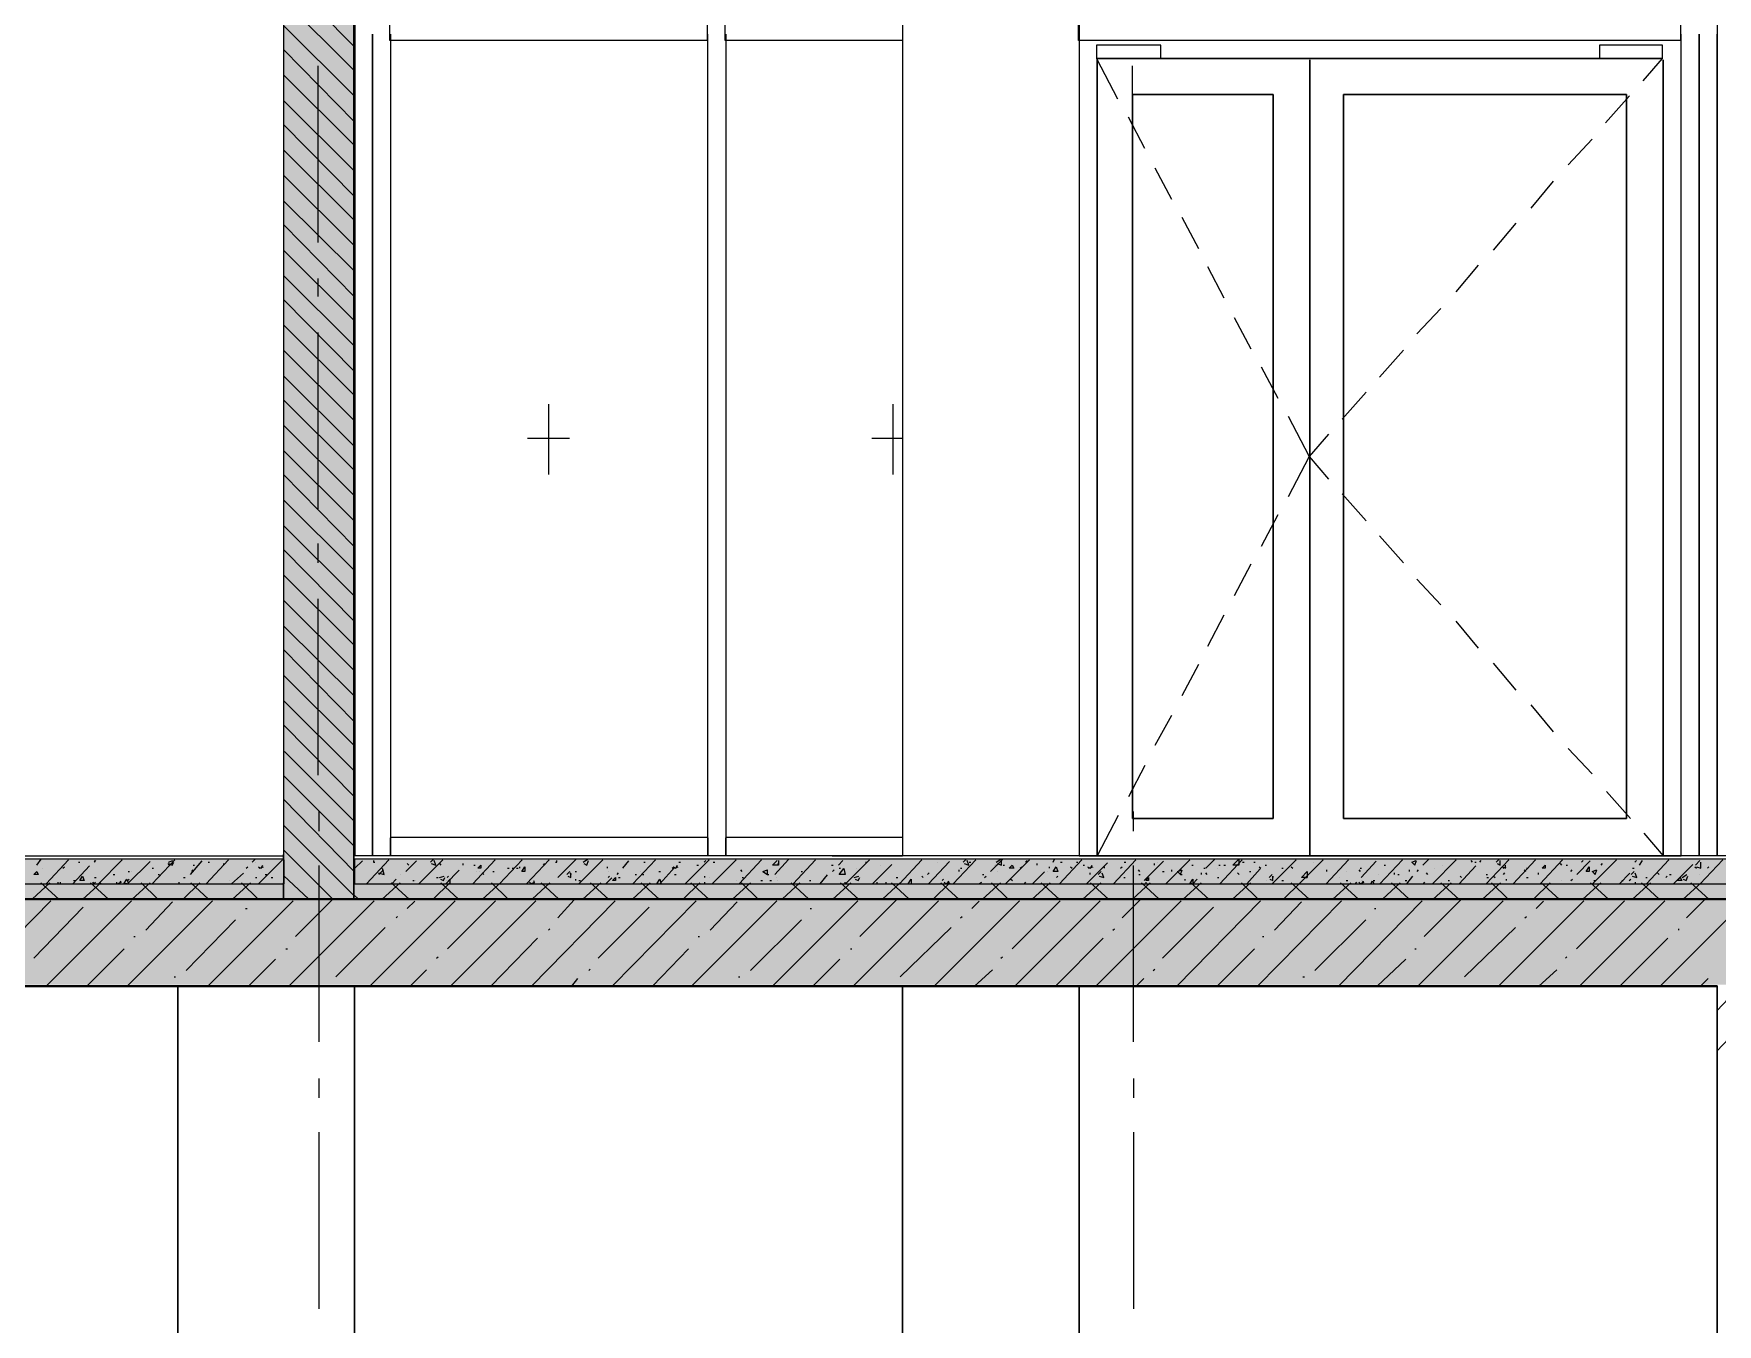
# Model space of a CAD drawing. Header units: millimetres. Extents: x -135211 to 49383, y -8033 to 228499.
# Drawn here: x -96452 to -91691, y 5515 to 9166 of the extents above; entities that cross this region are included whole.
import ezdxf

# ---------------------------------------------------------------- set-up
doc = ezdxf.new("R2010")
doc.units = ezdxf.units.MM
doc.layers.add('PDF _Геометрия', color=7, linetype='Continuous', true_color=0x1d1d1d)
doc.layers.add('PDF _Сплошная заливка', color=7, linetype='Continuous', true_color=0xffffff)

msp = doc.modelspace()

# ---------------------------------------------------------------- hatches: boundary and pattern name
at = {"layer": 'PDF _Сплошная заливка', "transparency": 33554559}
h = msp.add_hatch(color=256, dxfattribs=at)
h.paths.add_polyline_path([(-95745, 6763.3), (-95745, 6828.9), (-98893.4, 6828.9), (-98893.4, 6763.3)])
h.paths.add_polyline_path([(-90597.5, 6763.3), (-90597.5, 6828.9), (-95546, 6828.9), (-95546, 6763.3)])
h = msp.add_hatch(color=256, dxfattribs=at)
h.paths.add_polyline_path([(-98894.4, 6763.3), (-98894.4, 6717.5), (-95745, 6717.5), (-95745, 6763.3)])
h.paths.add_polyline_path([(-90598.1, 6763.3), (-95546, 6763.3), (-95546, 6717.5), (-90598.1, 6717.5)])
h = msp.add_hatch(color=256, dxfattribs=at)
h.paths.add_polyline_path([(-90915, 6475.5), (-90915, 6713.8), (-103545.3, 6713.8), (-103545.3, 6475.5)])
h.paths.add_polyline_path([(-5796.5, 6475.5), (-5796.5, 6713.8), (-26352.2, 6713.8), (-26352.2, 6475.5)])
h.paths.add_polyline_path([(-26398.8, 6475.5), (-26398.8, 6713.8), (-50899.8, 6713.8), (-50899.8, 6475.5)])
h.paths.add_polyline_path([(-50950.6, 6475.5), (-50950.6, 6713.8), (-77648.6, 6713.8), (-77648.6, 6475.5)])
h.paths.add_polyline_path([(-79718.6, 6475.5), (-79718.6, 6713.8), (-80167.3, 6713.8), (-80167.3, 6475.5)])
h.paths.add_polyline_path([(-80366.2, 6475.5), (-80366.2, 6713.8), (-82698.6, 6713.8), (-82698.6, 6475.5)])
h.paths.add_polyline_path([(-82897.6, 6475.5), (-82897.6, 6713.8), (-83397.1, 6713.8), (-83397.1, 6475.5)])

# ---------------------------------------------------------------- linework, layer by layer
at = {"layer": 'PDF _Геометрия', "color": 7, "lineweight": 9}
for points in [[(-93495.2, 19121.3), (-93495.2, 6840.3), (-93444.4, 6840.3), (-93444.4, 9092.2), (-93444.4, 6840.3)], [(-91691.8, 19121.3), (-91691.8, 6840.3), (-91742.6, 6840.3), (-91793.4, 6840.3), (-91793.4, 9164.4)], [(-93994.7, 10722), (-93994.7, 6840.3), (-94494.3, 6840.3), (-94494.3, 6891.3)], [(-95745.3, 10315.5), (-95745.3, 6717.5), (-95546.4, 6717.5), (-95546.4, 10315.5)], [(-93996.7, 9146.6), (-94496.2, 9146.6), (-94496.2, 9193.1), (-93996.7, 9193.1)], [(-95442.5, 9164.4), (-95442.5, 6840.3), (-95493.3, 6840.3), (-95493.3, 9164.4), (-95493.3, 6840.3), (-95544.1, 6840.3), (-95544.1, 9164.4)], [(-94494.3, 9164.4), (-94494.3, 6840.3), (-94545.1, 6840.3), (-94545.1, 9164.4)], [(-91691.8, 6840.3), (-91691.8, 9164.4)], [(-91901.3, 9032.3), (-91846.3, 9095.8), (-92845.3, 9095.8), (-93446.4, 9095.8), (-93387.1, 8981.5)], [(-93446.4, 9095.8), (-91846.3, 9095.8)], [(-95647.6, 8575.1), (-95647.6, 9074.6)], [(-93385.1, 6954.5), (-93444.4, 6840.3), (-92843.3, 6840.3), (-92843.3, 9092.2), (-92843.3, 6840.3), (-91844.3, 6840.3), (-91844.3, 9092.2), (-91844.3, 6840.3)], [(-93344.8, 8575.1), (-93344.8, 9074.6)], [(-92947, 8994.4), (-92947, 6945.6), (-93344.9, 6945.6), (-93344.9, 8994.4)], [(-93344.8, 8994.2), (-92946.9, 8994.2)], [(-91948, 8994.4), (-91948, 6945.6), (-92748.1, 6945.6), (-92748.1, 8994.4)], [(-92747.9, 8994.2), (-91947.9, 8994.2)], [(-91939.4, 8989.9), (-92007.2, 8913.7)], [(-98812.2, 8940.2), (-98812.2, 6840.3), (-98892.6, 6840.3), (-98892.6, 8889.2), (-98892.6, 6840.3), (-95743.1, 6840.3)], [(-93357.5, 8930.7), (-93310.9, 8841.8)], [(-92045.3, 8867.2), (-92113, 8795.2)], [(-93281.3, 8786.7), (-93234.8, 8697.8)], [(-92155.3, 8748.6), (-92218.8, 8672.5)], [(-93205.1, 8647.1), (-93158.6, 8558.2)], [(-92261.1, 8630.1), (-92324.6, 8553.9)], [(-93133.2, 8507.4), (-93086.6, 8418.5)], [(-92367, 8511.6), (-92430.5, 8435.4)], [(-95647.6, 8422.7), (-95647.6, 8473.5)], [(-93344.8, 8422.7), (-93344.8, 8473.5)], [(-92472.8, 8388.8), (-92540.5, 8316.9)], [(-93057, 8363.4), (-93010.4, 8274.5)], [(-95647.6, 7821.6), (-95647.6, 8321.1)], [(-93344.8, 7821.6), (-93344.8, 8321.1)], [(-92578.6, 8270.3), (-92646.4, 8194.1)], [(-92980.8, 8223.7), (-92934.2, 8134.9)], [(-92684.5, 8151.8), (-92752.2, 8075.6)], [(-94995.7, 8117.9), (-94995.7, 7919)], [(-94022.1, 8117.9), (-94022.1, 7919)], [(-92904.6, 8084.1), (-92845.3, 7969.8), (-92904.6, 7855.5)], [(-94936.4, 8020.6), (-95055, 8020.6)], [(-93996.7, 8020.6), (-94081.4, 8020.6)], [(-92790.3, 8033.3), (-92845.3, 7969.8), (-92790.3, 7906.3)], [(-92752.2, 7863.9), (-92684.5, 7787.7)], [(-92934.2, 7804.7), (-92980.8, 7715.8)], [(-95647.6, 7669.2), (-95647.6, 7724.2)], [(-93344.8, 7669.2), (-93344.8, 7724.2)], [(-92646.4, 7745.4), (-92578.6, 7669.2)], [(-93010.4, 7665), (-93057, 7576.1)], [(-92540.5, 7622.6), (-92472.8, 7550.7)], [(-95647.6, 7068.1), (-95647.6, 7567.6)], [(-93344.8, 7068.1), (-93344.8, 7567.6)], [(-93086.6, 7521.1), (-93133.2, 7432.2)], [(-92430.5, 7504.1), (-92367, 7427.9)], [(-93158.6, 7381.4), (-93205.1, 7292.5)], [(-92324.6, 7385.6), (-92261.1, 7309.4)], [(-93234.8, 7237.4), (-93281.3, 7152.8)], [(-92218.8, 7267.1), (-92155.3, 7190.9)], [(-92113, 7144.3), (-92045.3, 7072.3)], [(-93309.9, 7096), (-93356.5, 7007)], [(-92004.8, 7021.9), (-91937.1, 6945.6)], [(-95644.8, 6910.5), (-95644.8, 6965.6)], [(-93341.8, 6910.5), (-93341.8, 6965.6)], [(-91899.3, 6904), (-91844.3, 6840.3), (-91793.4, 6840.3)], [(-95443.5, 6892.9), (-94546.1, 6892.9)], [(-94545.1, 6891.3), (-94545.1, 6840.3), (-95442.5, 6840.3), (-95442.5, 6891.3)], [(-94495.3, 6892.9), (-93995.8, 6892.9)], [(-103295.9, 6828.9), (-103295.9, 6761.3), (-98893.4, 6761.3), (-98893.4, 6828.9), (-98893.4, 6761.3), (-95743.9, 6761.3), (-95743.9, 6828.9)], [(-98894.6, 6844.3), (-98894.6, 6831.5), (-95745.2, 6831.5), (-95745.2, 6844.3)], [(-95644.9, 6313.9), (-95644.9, 6813.2)], [(-95546.3, 6844.3), (-95546.3, 6831.5), (-90597.7, 6831.5), (-90597.7, 6844.3)], [(-95544.9, 6828.9), (-95544.9, 6761.3), (-90596.1, 6761.3), (-90596.1, 6828.9)], [(-90595.4, 6840.3), (-95544.1, 6840.3)], [(-94193.7, 6840.3), (-93994.7, 6840.3)], [(-93342, 6313.9), (-93342, 6813.2)], [(-103297.1, 6763.8), (-103297.1, 6717.5), (-98894.7, 6717.5), (-98894.7, 6763.8), (-98894.7, 6717.5), (-95745.3, 6717.5), (-95745.3, 6763.8)], [(-95546.4, 6763.8), (-95546.4, 6717.5), (-90598.1, 6717.5), (-90598.1, 6763.8)], [(-88093.6, 6713.5), (-88093.6, 3339.5), (-91192.4, 3339.5), (-91192.4, 6472.2), (-91192.4, 3339.5), (-91691.9, 3339.5), (-91691.9, 6472.2), (-91691.9, 3339.5), (-93495.3, 3339.5), (-93495.3, 6472.2), (-93495.3, 3339.5), (-93994.8, 3339.5), (-93994.8, 6472.2), (-93994.8, 3339.5), (-95544.2, 3339.5), (-96043.7, 3339.5), (-96043.7, 6472.2), (-96043.7, 3339.5), (-103045.5, 3339.5), (-103295.3, 3339.5)], [(-96043.5, 6471.8), (-96344.1, 6471.8)], [(-94193.6, 6471.8), (-95544, 6471.8)], [(-91691.7, 6471.8), (-93495.1, 6471.8)], [(-95644.2, 6155.9), (-95644.2, 6210.8)], [(-93341.2, 6155.9), (-93341.2, 6210.8)], [(-95644.3, 5559.3), (-95644.3, 6058.8)], [(-93341.4, 5559.3), (-93341.4, 6058.8)]]:
    msp.add_lwpolyline(points, dxfattribs=at)
for points in [[(-95544.1, 10722), (-95544.1, 6840.3)], [(-95444.4, 9193.1), (-94547, 9193.1), (-94547, 9146.6), (-95444.4, 9146.6)], [(-93497.2, 9193.1), (-91795.5, 9193.1), (-91795.5, 9146.6), (-93497.2, 9146.6)], [(-91742.6, 9164.4), (-91742.6, 6840.3)], [(-93446.4, 9133.9), (-93446.4, 9095.8), (-93264.4, 9095.8), (-93264.4, 9133.9)], [(-92024.1, 9133.9), (-92024.1, 9095.8), (-91846.3, 9095.8), (-91846.3, 9133.9)], [(-95544.2, 3339.5), (-95544.2, 6472.2)]]:
    msp.add_lwpolyline(points, close=True, dxfattribs=at)
at = {"layer": 'PDF _Геометрия', "lineweight": 9}
for points in [[(-95546, 9129.6), (-95745, 9332.8)], [(-95546, 9061.9), (-95745, 9260.8)], [(-95546, 8989.9), (-95745, 9188.9)], [(-95546, 8918), (-95745, 9121.2)], [(-95546, 8850.2), (-95745, 9049.2)], [(-95546, 8778.3), (-95745, 8977.2)], [(-95546, 8706.3), (-95745, 8909.5)], [(-95546, 8638.6), (-95745, 8837.5)], [(-95546, 8566.6), (-95745, 8765.6)], [(-95546, 8494.7), (-95745, 8693.6)], [(-95546, 8422.7), (-95745, 8625.9)], [(-95546, 8355), (-95745, 8553.9)], [(-95546, 8283), (-95745, 8482)], [(-95546, 8211), (-95745, 8414.2)], [(-95546, 8143.3), (-95745, 8342.3)], [(-95546, 8071.4), (-95745, 8270.3)], [(-95546, 7999.4), (-95745, 8198.3)], [(-95546, 7931.7), (-95745, 8130.6)], [(-95546, 7859.7), (-95745, 8058.7)], [(-95546, 7787.7), (-95745, 7986.7)], [(-95546, 7715.8), (-95745, 7919)], [(-95546, 7648), (-95745, 7847)], [(-95546, 7576.1), (-95745, 7775)], [(-95546, 7504.1), (-95745, 7707.3)], [(-95546, 7436.4), (-95745, 7635.3)], [(-95546, 7364.4), (-95745, 7563.4)], [(-95546, 7292.5), (-95745, 7491.4)], [(-95546, 7220.5), (-95745, 7423.7)], [(-95546, 7152.8), (-95745, 7351.7)], [(-95546, 7080.8), (-95745, 7279.8)], [(-95545, 7007), (-95744, 7210.3)], [(-95543.7, 6936.8), (-95742.6, 7135.7)], [(-95544.6, 6866.6), (-95743.6, 7065.7)], [(-95545.6, 6796.4), (-95744.6, 6999.5)], [(-95544.2, 6726.2), (-95743.2, 6925.3)], [(-95605.6, 6717.5), (-95745.3, 6857)], [(-96443.3, 6814), (-96430.6, 6831)], [(-96416.9, 6761.3), (-96353.5, 6828.9)], [(-96368.9, 6805.2), (-96364.7, 6809.5)], [(-96340.8, 6761.3), (-96294.2, 6811.9)], [(-96325, 6822.8), (-96320.8, 6822.8)], [(-96280.4, 6822.8), (-96276.2, 6827)], [(-96278.4, 6822.8), (-96278.4, 6827)], [(-96268.8, 6761.3), (-96201.1, 6828.9)], [(-96186.1, 6761.3), (-96122.6, 6824.7)], [(-96116.4, 6761.3), (-96052.9, 6828.9)], [(-96072.8, 6818.2), (-96068.5, 6814)], [(-96071, 6822.8), (-96058.3, 6827)], [(-96068.5, 6818.2), (-96060.1, 6814), (-96055.8, 6822.5)], [(-96008.8, 6787.7), (-95974.9, 6825.9)], [(-96000.8, 6814), (-95996.6, 6814)], [(-95964, 6761.3), (-95900.5, 6828.9)], [(-95958.7, 6822.8), (-95954.4, 6822.8)], [(-95914.2, 6814), (-95914.2, 6818.2)], [(-95850.6, 6805.2), (-95846.3, 6809.5)], [(-95833.9, 6822.8), (-95825.5, 6831.2)], [(-95823.2, 6822.8), (-95823.2, 6822.8)], [(-95816.7, 6809.5), (-95808.2, 6805.2), (-95804, 6813.7)], [(-95815.8, 6761.3), (-95748.1, 6828.9)], [(-95814.4, 6805.2), (-95801.7, 6809.5)], [(-95543.5, 6805.2), (-95522.3, 6826.4)], [(-95511.1, 6761.3), (-95447.5, 6828.9)], [(-95491.1, 6827), (-95491.1, 6822.8), (-95486.8, 6822.8)], [(-95458.9, 6814), (-95458.9, 6814)], [(-95399.4, 6796.4), (-95369.7, 6826.2)], [(-95395.5, 6818.2), (-95391.2, 6814)], [(-95362.9, 6761.3), (-95295.2, 6828.9)], [(-95330.2, 6822.8), (-95321.7, 6831.2)], [(-95327.7, 6818.2), (-95315, 6814), (-95319.3, 6826.7)], [(-95304.6, 6818.2), (-95300.4, 6814)], [(-95236.9, 6814), (-95236.9, 6818.2)], [(-95224.6, 6831.5), (-95224.6, 6831.5)], [(-95210.5, 6761.3), (-95147, 6828.9)], [(-95207.3, 6814), (-95203, 6814)], [(-95134.3, 6761.3), (-95070.8, 6828.9)], [(-95077.8, 6809.5), (-95077.8, 6805.2)], [(-95058.1, 6761.3), (-94994.6, 6828.9)], [(-95010.2, 6814), (-95006, 6818.2)], [(-94976.5, 6822.8), (-94972.3, 6822.8), (-94972.3, 6827)], [(-94969.6, 6778.9), (-94918.8, 6829.9)], [(-94910, 6761.3), (-94842.2, 6828.9)], [(-94898.5, 6822.8), (-94885.8, 6831.2)], [(-94895.9, 6818.2), (-94887.4, 6814), (-94883.2, 6826.7)], [(-94830.4, 6809.5), (-94830.4, 6805.2)], [(-94785.7, 6805.2), (-94768.8, 6826.4)], [(-94757.5, 6761.3), (-94694, 6828.9)], [(-94726.8, 6822.8), (-94722.5, 6822.8)], [(-94681.4, 6761.3), (-94639, 6808.1)], [(-94646, 6805.2), (-94641.8, 6809.5)], [(-94644.1, 6809.5), (-94635.6, 6805.2), (-94631.4, 6813.7)], [(-94641.8, 6805.2), (-94629.1, 6809.5)], [(-94627.5, 6822.8), (-94623.3, 6822.8)], [(-94609.4, 6761.3), (-94541.7, 6828.9)], [(-94576.6, 6814), (-94572.3, 6814)], [(-94555.5, 6822.8), (-94551.3, 6827)], [(-94533.2, 6761.3), (-94465.5, 6828.9)], [(-94530.1, 6822.8), (-94525.9, 6822.8)], [(-94457, 6761.3), (-94393.5, 6828.9)], [(-94345.6, 6826.7), (-94345.6, 6814), (-94362.5, 6814), (-94349.8, 6826.7)], [(-94355.9, 6787.7), (-94317.8, 6830.2)], [(-94348, 6818.2), (-94348, 6814)], [(-94304.6, 6761.3), (-94241.1, 6828.9)], [(-94195.6, 6814), (-94191.3, 6814)], [(-94176.3, 6814), (-94163.6, 6826.7)], [(-94156.4, 6761.3), (-94088.7, 6828.9)], [(-94100.2, 6822.8), (-94096, 6822.8)], [(-94080.2, 6761.3), (-94025.2, 6816.2)], [(-94057.7, 6814), (-94057.7, 6814)], [(-94018.1, 6831.5), (-94013.9, 6831.5)], [(-94004, 6761.3), (-93940.6, 6828.9)], [(-93921.2, 6761.3), (-93862, 6824.7)], [(-93897, 6822.8), (-93897, 6822.8)], [(-93851.7, 6761.3), (-93788.1, 6828.9)], [(-93823.3, 6822.8), (-93814.8, 6831.2)], [(-93820.6, 6818.2), (-93807.9, 6814), (-93812.2, 6826.7)], [(-93806.3, 6822.8), (-93802.1, 6822.8)], [(-93746.5, 6796.4), (-93712.6, 6830.4)], [(-93736, 6814), (-93736, 6814)], [(-93731.7, 6814), (-93727.5, 6814)], [(-93730.1, 6822.8), (-93717.4, 6831.2)], [(-93727.5, 6818.2), (-93714.8, 6814), (-93714.8, 6826.7)], [(-93710.6, 6814), (-93706.4, 6814)], [(-93703.5, 6761.3), (-93635.7, 6828.9)], [(-93662, 6805.2), (-93657.8, 6809.5)], [(-93647.3, 6822.8), (-93643, 6827)], [(-93615.6, 6818.2), (-93615.6, 6814)], [(-93579.2, 6805.2), (-93579.2, 6809.5)], [(-93569.2, 6822.8), (-93565, 6831.2)], [(-93551.1, 6761.3), (-93487.6, 6828.9)], [(-93548.1, 6822.8), (-93543.8, 6822.8)], [(-93519.9, 6809.5), (-93515.7, 6805.2)], [(-93503.3, 6822.8), (-93499.1, 6822.8)], [(-93484.4, 6814), (-93480.2, 6814)], [(-93474.9, 6761.3), (-93415.6, 6820.4)], [(-93471.6, 6809.5), (-93463.1, 6805.2), (-93458.9, 6813.7)], [(-93469.1, 6805.2), (-93456.4, 6809.5)], [(-93425, 6809.5), (-93425, 6805.2)], [(-93398.7, 6761.3), (-93335.2, 6828.9)], [(-93378.4, 6805.2), (-93374.2, 6809.5)], [(-93367.9, 6822.8), (-93363.6, 6822.8)], [(-93311.8, 6770.1), (-93256.7, 6824.9)], [(-93283, 6814), (-93283, 6818.2)], [(-93272.9, 6822.8), (-93272.9, 6822.8)], [(-93250.5, 6761.3), (-93182.8, 6828.9)], [(-93177.2, 6814), (-93172.9, 6814)], [(-93137.1, 6805.2), (-93111.7, 6830.7)], [(-93101, 6814), (-93096.8, 6814)], [(-93098.1, 6761.3), (-93034.6, 6828.9)], [(-93086.5, 6814), (-93082.3, 6814)], [(-93033.4, 6822.8), (-93029.2, 6822.8)], [(-93002, 6822.8), (-92997.8, 6822.8)], [(-92986.5, 6809.5), (-92982.3, 6805.2)], [(-92969.7, 6814), (-92965.5, 6814)], [(-92950, 6761.3), (-92882.2, 6828.9)], [(-92895.9, 6809.5), (-92891.6, 6805.2)], [(-92873.8, 6761.3), (-92806, 6828.9)], [(-92832.7, 6822.8), (-92832.7, 6822.8)], [(-92797.6, 6761.3), (-92734.1, 6828.9)], [(-92698.1, 6778.9), (-92655.8, 6825.6)], [(-92645.2, 6761.3), (-92581.7, 6828.9)], [(-92633.6, 6814), (-92629.3, 6814)], [(-92555, 6822.8), (-92542.3, 6827)], [(-92554.9, 6822.5), (-92546.4, 6814), (-92542.2, 6826.7)], [(-92523.5, 6814), (-92506.6, 6831)], [(-92519.6, 6831.5), (-92519.6, 6831.5)], [(-92497, 6761.3), (-92429.3, 6828.9)], [(-92468.5, 6814), (-92468.5, 6814)], [(-92420.8, 6761.3), (-92374.3, 6811.9)], [(-92388.2, 6827), (-92384, 6822.8)], [(-92377.2, 6822.8), (-92373, 6822.8)], [(-92362.8, 6822.8), (-92358.6, 6827)], [(-92344.6, 6761.3), (-92281.1, 6828.9)], [(-92316.2, 6822.8), (-92307.8, 6831.2)], [(-92313.6, 6818.2), (-92305.1, 6814), (-92305.1, 6826.7)], [(-92299, 6809.5), (-92290.5, 6805.2), (-92290.5, 6813.7)], [(-92296.5, 6805.2), (-92288, 6809.5)], [(-92268.4, 6761.3), (-92204.9, 6828.9)], [(-92192.2, 6761.3), (-92128.8, 6828.9)], [(-92135.8, 6818.2), (-92131.5, 6814)], [(-92118.8, 6814), (-92114.6, 6814)], [(-92088.7, 6787.7), (-92050.6, 6825.9)], [(-92075, 6822.8), (-92070.7, 6827)], [(-92044.1, 6761.3), (-91976.3, 6828.9)], [(-92019.8, 6814), (-92015.5, 6818.2)], [(-91924.3, 6822.8), (-91920.1, 6827)], [(-91911.4, 6814), (-91902.9, 6826.7)], [(-91891.7, 6761.3), (-91828.2, 6828.9)], [(-91815.5, 6761.3), (-91760.5, 6816.2)], [(-91754.6, 6809.5), (-91750.4, 6805.2)], [(-91753.1, 6814), (-91740.4, 6826.7)], [(-91750.4, 6809.5), (-91737.7, 6805.2), (-91737.7, 6822.2)], [(-91739.3, 6761.3), (-91675.8, 6828.9)], [(-91719, 6805.2), (-91714.8, 6809.5)], [(-96456.5, 6717.5), (-96405.7, 6763.8)], [(-96380.3, 6717.5), (-96431.1, 6763.8)], [(-96426.3, 6805.2), (-96426.3, 6805.2)], [(-96406.2, 6761.3), (-96402, 6761.3)], [(-96383.1, 6765.6), (-96383.1, 6761.3)], [(-96376.6, 6765.6), (-96376.6, 6761.3)], [(-96338.7, 6770.1), (-96334.5, 6770.1)], [(-96312.6, 6717.5), (-96261.8, 6763.8)], [(-96240.6, 6717.5), (-96291.4, 6763.8)], [(-96285.7, 6765.6), (-96281.5, 6761.3), (-96277.3, 6765.6)], [(-96279.6, 6778.9), (-96275.3, 6778.9)], [(-96227, 6787.7), (-96222.7, 6787.7)], [(-96218, 6765.6), (-96218, 6761.3)], [(-96215.7, 6761.3), (-96203.1, 6765.6)], [(-96209.5, 6761.3), (-96205.3, 6769.8)], [(-96188.3, 6761.3), (-96196.8, 6761.3), (-96188.3, 6774.1), (-96184.1, 6761.3)], [(-96186.3, 6770.1), (-96182, 6774.4)], [(-96184.8, 6796.4), (-96180.6, 6796.4)], [(-96174.1, 6796.4), (-96174.1, 6796.4)], [(-96172.9, 6717.5), (-96122.1, 6763.8)], [(-96100.9, 6717.5), (-96147.5, 6763.8)], [(-96117.2, 6805.2), (-96113, 6805.2)], [(-96099.9, 6787.7), (-96095.7, 6787.7)], [(-96040.2, 6761.3), (-96040.2, 6765.6)], [(-96028.9, 6717.5), (-95982.4, 6763.8)], [(-96027.8, 6778.9), (-96023.6, 6778.9)], [(-95957, 6717.5), (-96007.8, 6763.8)], [(-96004.7, 6796.4), (-96000.5, 6800.7)], [(-95898.4, 6770.1), (-95898.4, 6770.1)], [(-95892, 6761.3), (-95858.2, 6791.1)], [(-95889.2, 6717.5), (-95838.5, 6763.8)], [(-95817.3, 6717.5), (-95863.8, 6763.8)], [(-95826.3, 6761.3), (-95822, 6761.3)], [(-95824.6, 6778.9), (-95820.4, 6778.9)], [(-95797.1, 6787.7), (-95792.9, 6787.7)], [(-95780, 6778.9), (-95775.8, 6778.9)], [(-95673.4, 6717.5), (-95745.3, 6785.1)], [(-95477.7, 6791.9), (-95460.7, 6787.7), (-95465, 6804.7)], [(-95475.4, 6787.7), (-95462.7, 6800.4)], [(-95466, 6717.5), (-95415.2, 6763.8)], [(-95389.8, 6717.5), (-95440.6, 6763.8)], [(-95439.1, 6761.3), (-95426.4, 6774.1)], [(-95419.9, 6761.3), (-95419.9, 6761.3)], [(-95414.2, 6787.7), (-95414.2, 6787.7)], [(-95380, 6770.1), (-95375.8, 6770.1)], [(-95371.5, 6770.1), (-95371.5, 6770.1)], [(-95322.1, 6717.5), (-95275.5, 6763.8)], [(-95312.4, 6778.9), (-95308.2, 6778.9)], [(-95304, 6778.9), (-95291.3, 6783.1)], [(-95301.5, 6774.4), (-95293, 6770.1), (-95288.8, 6778.6)], [(-95250.1, 6717.5), (-95300.9, 6763.8)], [(-95274, 6761.3), (-95274, 6774.1), (-95286.7, 6761.3), (-95248.6, 6799.6)], [(-95284.5, 6770.1), (-95284.5, 6770.1)], [(-95282.8, 6778.9), (-95278.6, 6783.1)], [(-95198.5, 6796.4), (-95198.5, 6796.4)], [(-95190, 6796.4), (-95190, 6796.4)], [(-95183.3, 6791.9), (-95179.1, 6787.7)], [(-95182.3, 6717.5), (-95131.6, 6763.8)], [(-95110.4, 6717.5), (-95157, 6763.8)], [(-95153.8, 6796.4), (-95149.6, 6796.4)], [(-95111.7, 6805.2), (-95107.4, 6805.2)], [(-95099, 6805.2), (-95094.7, 6805.2)], [(-95086.3, 6805.2), (-95082, 6805.2)], [(-95049.7, 6765.6), (-95045.4, 6761.3)], [(-95047.3, 6761.3), (-95034.6, 6765.6)], [(-95042.6, 6717.5), (-94991.9, 6763.8)], [(-95037.1, 6770.1), (-95037.1, 6770.1)], [(-95036.9, 6761.3), (-95036.9, 6769.8)], [(-94966.5, 6717.5), (-95017.2, 6763.8)], [(-95016.6, 6805.2), (-95016.6, 6805.2)], [(-94979.6, 6761.3), (-94979.6, 6761.3)], [(-94944.3, 6787.7), (-94935.9, 6796.2)], [(-94941.8, 6783.1), (-94933.3, 6778.9), (-94933.3, 6791.6)], [(-94935.9, 6791.9), (-94931.6, 6787.7)], [(-94921, 6796.4), (-94916.7, 6796.4)], [(-94918.6, 6770.1), (-94918.6, 6774.4)], [(-94910.1, 6770.1), (-94905.9, 6770.1)], [(-94898.7, 6717.5), (-94847.9, 6763.8)], [(-94826.8, 6717.5), (-94877.6, 6763.8)], [(-94833.7, 6761.3), (-94816.8, 6778.3)], [(-94827.5, 6778.9), (-94823.3, 6783.1)], [(-94826, 6796.4), (-94826, 6796.4)], [(-94802.3, 6787.7), (-94798, 6791.9)], [(-94797.9, 6778.9), (-94793.6, 6778.9)], [(-94759, 6717.5), (-94708.2, 6763.8)], [(-94751.5, 6787.7), (-94747.2, 6787.7)], [(-94737.1, 6796.4), (-94737.1, 6796.4)], [(-94682.8, 6717.5), (-94733.6, 6763.8)], [(-94730.3, 6787.7), (-94726.1, 6787.7)], [(-94685.6, 6761.3), (-94689.8, 6761.3), (-94681.4, 6774.1), (-94677.1, 6761.3)], [(-94683.9, 6796.4), (-94679.7, 6796.4)], [(-94660.2, 6761.3), (-94660.2, 6761.3)], [(-94639.5, 6787.7), (-94635.3, 6787.7)], [(-94615.1, 6717.5), (-94568.6, 6763.8)], [(-94543.2, 6717.5), (-94594, 6763.8)], [(-94554.7, 6783.1), (-94554.7, 6778.9)], [(-94554.4, 6761.3), (-94554.4, 6765.6)], [(-94539.6, 6778.9), (-94539.6, 6778.9)], [(-94475.4, 6717.5), (-94424.6, 6763.8)], [(-94463.2, 6770.1), (-94463.2, 6770.1)], [(-94453.4, 6800.7), (-94449.2, 6796.4)], [(-94403.5, 6717.5), (-94450, 6763.8)], [(-94448.9, 6778.9), (-94444.6, 6778.9)], [(-94395.5, 6770.1), (-94391.3, 6770.1)], [(-94390, 6796.4), (-94377.3, 6800.7)], [(-94389.8, 6796.2), (-94377.1, 6787.7), (-94377.1, 6800.4)], [(-94377.1, 6787.7), (-94372.8, 6787.7)], [(-94370.1, 6770.1), (-94365.9, 6770.1)], [(-94351.5, 6778.9), (-94351.5, 6778.9)], [(-94349, 6770.1), (-94349, 6770.1)], [(-94335.7, 6717.5), (-94285, 6763.8)], [(-94259.6, 6717.5), (-94310.4, 6763.8)], [(-94283.9, 6787.7), (-94283.9, 6787.7)], [(-94281.7, 6796.4), (-94277.5, 6796.4)], [(-94258.2, 6770.1), (-94254, 6770.1)], [(-94228.4, 6761.3), (-94207.3, 6786.8)], [(-94192.8, 6796.4), (-94188.6, 6800.7)], [(-94191.8, 6717.5), (-94141, 6763.8)], [(-94174.2, 6805.2), (-94170, 6805.2)], [(-94119.9, 6717.5), (-94170.6, 6763.8)], [(-94158.3, 6765.6), (-94158.3, 6761.3)], [(-94131.4, 6778.9), (-94118.7, 6783.1)], [(-94128.8, 6774.4), (-94120.4, 6770.1), (-94116.1, 6778.6)], [(-94125.3, 6805.2), (-94125.3, 6805.2)], [(-94099, 6761.3), (-94099, 6761.3)], [(-94067.5, 6765.6), (-94067.5, 6761.3)], [(-94052.1, 6717.5), (-94001.3, 6763.8)], [(-94042.1, 6765.6), (-94042.1, 6761.3)], [(-93975.9, 6717.5), (-94026.7, 6763.8)], [(-94012.9, 6778.9), (-94008.6, 6778.9)], [(-93978.7, 6761.3), (-93970.2, 6774.1), (-93970.2, 6761.3)], [(-93946.6, 6761.3), (-93946.6, 6761.3)], [(-93940.9, 6783.1), (-93936.6, 6778.9)], [(-93924.1, 6787.7), (-93919.9, 6791.9)], [(-93908.2, 6717.5), (-93861.6, 6763.8)], [(-93836.2, 6717.5), (-93887, 6763.8)], [(-93883.3, 6770.1), (-93879.1, 6774.4)], [(-93877, 6765.6), (-93872.8, 6761.3)], [(-93874.6, 6761.3), (-93862, 6765.6)], [(-93868.6, 6761.3), (-93864.3, 6769.8)], [(-93835.4, 6800.7), (-93835.4, 6796.4)], [(-93831.3, 6805.2), (-93827.1, 6805.2)], [(-93779.7, 6761.3), (-93771.2, 6765.6)], [(-93769.3, 6787.7), (-93765.1, 6787.7)], [(-93768.5, 6717.5), (-93717.7, 6763.8)], [(-93763.1, 6778.9), (-93758.9, 6783.1)], [(-93696.5, 6717.5), (-93743.1, 6763.8)], [(-93725.3, 6796.4), (-93725.3, 6796.4)], [(-93688.5, 6774.4), (-93684.3, 6770.1)], [(-93650.3, 6761.3), (-93646, 6765.6)], [(-93628.8, 6717.5), (-93578, 6763.8)], [(-93627.3, 6761.3), (-93593.4, 6795.3)], [(-93552.6, 6717.5), (-93603.4, 6763.8)], [(-93585.7, 6796.4), (-93585.7, 6796.4)], [(-93559.9, 6778.9), (-93555.6, 6783.1)], [(-93484.9, 6717.5), (-93434.1, 6763.8)], [(-93480.9, 6761.3), (-93476.7, 6761.3)], [(-93464.5, 6787.7), (-93464.5, 6791.9)], [(-93413, 6717.5), (-93463.7, 6763.8)], [(-93441.6, 6787.7), (-93433.1, 6796.2)], [(-93438.9, 6783.1), (-93426.2, 6778.9), (-93430.5, 6791.6)], [(-93369.4, 6778.9), (-93365.2, 6778.9)], [(-93345.2, 6717.5), (-93294.4, 6763.8)], [(-93329.2, 6800.7), (-93325, 6796.4)], [(-93327.3, 6787.7), (-93323, 6787.7)], [(-93269, 6717.5), (-93319.8, 6763.8)], [(-93307.4, 6765.6), (-93307.4, 6761.3)], [(-93259.7, 6796.4), (-93255.5, 6796.4)], [(-93234.3, 6800.7), (-93234.3, 6796.4)], [(-93217.4, 6796.4), (-93204.7, 6800.7)], [(-93217.2, 6796.2), (-93208.8, 6787.7), (-93204.5, 6800.4)], [(-93208.8, 6787.7), (-93204.5, 6787.7)], [(-93201.3, 6717.5), (-93150.5, 6763.8)], [(-93195.7, 6770.1), (-93195.7, 6774.4)], [(-93178.6, 6761.3), (-93182.8, 6761.3), (-93174.3, 6774.1), (-93174.3, 6761.3), (-93161.6, 6774.1)], [(-93129.3, 6717.5), (-93180.1, 6763.8)], [(-93149.5, 6787.7), (-93149.5, 6791.9)], [(-93143.1, 6805.2), (-93138.9, 6805.2)], [(-93138.5, 6791.9), (-93134.3, 6787.7)], [(-93104.5, 6778.9), (-93100.3, 6778.9)], [(-93103.3, 6805.2), (-93103.3, 6805.2)], [(-93061.6, 6717.5), (-93010.8, 6763.8)], [(-93047.9, 6791.9), (-93043.6, 6787.7)], [(-92989.6, 6717.5), (-93036.2, 6763.8)], [(-93021.9, 6761.3), (-92983.8, 6803.8)], [(-93014.2, 6796.4), (-93009.9, 6796.4)], [(-92967.1, 6770.1), (-92967.1, 6770.1)], [(-92958.8, 6778.9), (-92950.3, 6787.4)], [(-92956.2, 6774.4), (-92947.7, 6770.1), (-92947.7, 6782.9)], [(-92947.9, 6783.1), (-92947.9, 6778.9)], [(-92923, 6805.2), (-92918.8, 6805.2)], [(-92922.3, 6770.1), (-92918.1, 6770.1)], [(-92917.7, 6717.5), (-92871.1, 6763.8)], [(-92845.7, 6717.5), (-92896.5, 6763.8)], [(-92795.8, 6800.7), (-92795.8, 6796.4)], [(-92778, 6717.5), (-92727.2, 6763.8)], [(-92759.8, 6778.9), (-92759.8, 6778.9)], [(-92706, 6717.5), (-92756.8, 6763.8)], [(-92740.8, 6796.4), (-92740.8, 6796.4)], [(-92740.3, 6770.1), (-92736, 6770.1)], [(-92714.7, 6761.3), (-92710.4, 6765.6)], [(-92705.2, 6800.7), (-92700.9, 6796.4)], [(-92704.4, 6765.6), (-92700.2, 6761.3)], [(-92702, 6761.3), (-92689.3, 6765.6)], [(-92701.1, 6805.2), (-92696.9, 6805.2)], [(-92696.2, 6770.1), (-92696.2, 6770.1)], [(-92696, 6761.3), (-92691.8, 6769.8)], [(-92670.6, 6761.3), (-92666.3, 6769.8), (-92662.1, 6761.3)], [(-92664, 6770.1), (-92659.8, 6770.1)], [(-92649.9, 6787.7), (-92649.9, 6787.7)], [(-92638.3, 6717.5), (-92587.5, 6763.8)], [(-92562.1, 6717.5), (-92612.9, 6763.8)], [(-92605.2, 6791.9), (-92605.2, 6787.7)], [(-92594.9, 6787.7), (-92590.7, 6787.7)], [(-92573.4, 6770.1), (-92569.2, 6770.1)], [(-92569, 6761.3), (-92552.1, 6782.6)], [(-92561.3, 6796.4), (-92561.3, 6800.7)], [(-92540.1, 6796.4), (-92535.9, 6800.7)], [(-92522.4, 6761.3), (-92518.2, 6765.6)], [(-92514.5, 6791.9), (-92510.3, 6787.7)], [(-92494.4, 6717.5), (-92443.6, 6763.8)], [(-92489.5, 6805.2), (-92489.5, 6805.2)], [(-92473.4, 6761.3), (-92469.1, 6761.3)], [(-92422.4, 6717.5), (-92473.2, 6763.8)], [(-92452.4, 6770.1), (-92448.1, 6770.1)], [(-92443.7, 6761.3), (-92439.5, 6761.3)], [(-92418.7, 6783.1), (-92414.4, 6778.9)], [(-92376, 6761.3), (-92376, 6761.3)], [(-92354.7, 6717.5), (-92303.9, 6763.8)], [(-92345.2, 6787.7), (-92340.9, 6787.7)], [(-92342.5, 6778.9), (-92338.3, 6778.9)], [(-92282.7, 6717.5), (-92329.3, 6763.8)], [(-92323.8, 6783.1), (-92319.6, 6778.9)], [(-92296.1, 6787.7), (-92291.9, 6791.9)], [(-92287.3, 6770.1), (-92287.3, 6774.4)], [(-92237, 6800.7), (-92232.8, 6796.4)], [(-92231.2, 6805.2), (-92227, 6805.2)], [(-92230.7, 6778.9), (-92226.5, 6778.9)], [(-92210.8, 6717.5), (-92164.2, 6763.8)], [(-92197, 6787.7), (-92197, 6791.9)], [(-92138.8, 6717.5), (-92189.6, 6763.8)], [(-92130.6, 6770.1), (-92130.6, 6770.1)], [(-92105.8, 6796.4), (-92101.5, 6800.7)], [(-92105.3, 6770.1), (-92101, 6774.4)], [(-92071.1, 6717.5), (-92020.3, 6763.8)], [(-91999.1, 6717.5), (-92049.9, 6763.8)], [(-92044.8, 6796.4), (-92032.1, 6800.7)], [(-92044.6, 6796.2), (-92036.2, 6787.7), (-92031.9, 6800.4)], [(-92040, 6770.1), (-92035.8, 6770.1)], [(-91967.9, 6761.3), (-91938.3, 6791.1)], [(-91961.3, 6770.1), (-91957.1, 6770.1)], [(-91940.1, 6770.1), (-91935.9, 6774.4)], [(-91939.9, 6761.3), (-91939.9, 6761.3)], [(-91934.5, 6787.7), (-91926.1, 6796.2)], [(-91931.9, 6783.1), (-91919.2, 6778.9), (-91923.4, 6791.6)], [(-91931.4, 6717.5), (-91880.6, 6763.8)], [(-91930.7, 6805.2), (-91926.4, 6805.2)], [(-91923, 6761.3), (-91923, 6765.6)], [(-91855.2, 6717.5), (-91906, 6763.8)], [(-91893.7, 6778.9), (-91889.5, 6778.9)], [(-91860, 6791.9), (-91855.8, 6787.7)], [(-91837, 6778.9), (-91832.8, 6783.1)], [(-91826.2, 6787.7), (-91822, 6787.7)], [(-91790.5, 6778.9), (-91777.8, 6787.4)], [(-91787.7, 6774.4), (-91779.3, 6770.1), (-91775, 6782.9)], [(-91787.4, 6717.5), (-91736.6, 6763.8)], [(-91715.5, 6717.5), (-91766.3, 6763.8)], [(-91741.5, 6787.7), (-91741.5, 6787.7)], [(-96640.4, 6471.8), (-96403.4, 6713)], [(-96416.1, 6471.8), (-96174.8, 6713)], [(-96187.5, 6471.8), (-95946.1, 6713)], [(-95958.9, 6471.8), (-95717.6, 6713)], [(-95749.6, 6717.5), (-95745.3, 6717.5)], [(-95745.3, 6717.5), (-95745.3, 6717.5)], [(-95730.3, 6471.8), (-95489, 6713)], [(-95711.8, 6612.2), (-95605.9, 6717.8)], [(-95533.7, 6717.5), (-95546.4, 6730.2)], [(-95501.7, 6471.8), (-95260.4, 6713)], [(-95281.2, 6577.1), (-95145.8, 6712.6)], [(-95273.1, 6471.8), (-95031.8, 6713)], [(-95044.5, 6471.8), (-94807.4, 6713)], [(-94969.7, 6664.8), (-94923.1, 6715.5)], [(-94815.9, 6471.8), (-94578.8, 6713)], [(-94591.5, 6471.8), (-94350.2, 6713)], [(-94362.9, 6471.8), (-94121.6, 6713)], [(-94134.3, 6471.8), (-93893, 6713)], [(-94115.9, 6612.2), (-94010.1, 6717.8)], [(-93905.7, 6471.8), (-93664.4, 6713)], [(-93685.3, 6577.1), (-93549.8, 6712.6)], [(-93677.1, 6471.8), (-93435.8, 6713)], [(-93448.5, 6471.8), (-93207.2, 6713)], [(-93373.8, 6664.8), (-93323, 6715.5)], [(-93219.9, 6471.8), (-92982.9, 6713)], [(-92991.3, 6471.8), (-92754.2, 6713)], [(-92762.7, 6471.8), (-92525.7, 6713)], [(-92538.4, 6471.8), (-92297.1, 6713)], [(-92520.1, 6612.2), (-92414.3, 6717.8)], [(-92309.8, 6471.8), (-92068.5, 6713)], [(-92089.3, 6577.1), (-91953.8, 6712.6)], [(-92081.2, 6471.8), (-91839.9, 6713)], [(-91852.6, 6471.8), (-91611.3, 6713)], [(-91777.9, 6664.8), (-91727.1, 6715.5)], [(-96451.4, 6550.8), (-96311.7, 6694.9)], [(-96135.1, 6629.7), (-96058.9, 6710.2)], [(-95852.6, 6691.1), (-95848.4, 6691.1)], [(-95426.8, 6664.8), (-95422.6, 6669.1)], [(-95395.4, 6691.1), (-95374.2, 6712.4)], [(-94855.5, 6550.8), (-94711.6, 6694.9)], [(-94539.1, 6629.7), (-94462.9, 6710.2)], [(-94256.6, 6691.1), (-94252.4, 6691.1)], [(-93830.9, 6664.8), (-93826.7, 6669.1)], [(-93799.5, 6691.1), (-93778.3, 6712.4)], [(-93259.6, 6550.8), (-93115.7, 6694.9)], [(-92943, 6629.7), (-92866.8, 6710.2)], [(-92660.7, 6691.1), (-92656.4, 6691.1)], [(-92235.1, 6664.8), (-92230.8, 6669.1)], [(-92203.5, 6691.1), (-92182.3, 6712.4)], [(-96020.9, 6515.7), (-95881.2, 6659.4)], [(-95597.6, 6498.1), (-95457.9, 6637.7)], [(-94996.3, 6629.7), (-94992.1, 6634)], [(-94424.9, 6515.7), (-94281, 6659.4)], [(-94001.8, 6498.1), (-93857.9, 6637.7)], [(-93400.3, 6629.7), (-93396, 6634)], [(-92828.9, 6515.7), (-92685, 6659.4)], [(-92405.9, 6498.1), (-92262, 6637.7)], [(-91800, 6629.7), (-91800, 6634)], [(-96301.8, 6471.8), (-96195.9, 6577.7)], [(-96168.9, 6612.2), (-96164.7, 6612.2)], [(-95738.5, 6577.1), (-95734.2, 6577.1)], [(-95158.8, 6471.8), (-95027.6, 6607.1)], [(-94701.6, 6471.8), (-94600, 6577.7)], [(-94573.1, 6612.2), (-94568.9, 6612.2)], [(-94142.5, 6577.1), (-94138.2, 6577.1)], [(-93562.8, 6471.8), (-93427.4, 6607.1)], [(-93105.6, 6471.8), (-92999.8, 6577.7)], [(-92977.3, 6612.2), (-92973, 6612.2)], [(-92546.5, 6577.1), (-92542.3, 6577.1)], [(-91966.9, 6471.8), (-91831.4, 6607.1)], [(-95844.6, 6471.8), (-95768.4, 6547.8)], [(-95312.7, 6550.8), (-95308.5, 6555)], [(-94248.6, 6471.8), (-94172.4, 6547.8)], [(-93716.8, 6550.8), (-93712.6, 6555)], [(-92652.7, 6471.8), (-92572.3, 6547.8)], [(-92120.9, 6550.8), (-92116.7, 6555)], [(-96054.8, 6498.1), (-96050.5, 6498.1)], [(-95387.4, 6471.8), (-95340.8, 6518.3)], [(-94930.2, 6471.8), (-94913.2, 6493.1)], [(-94882.1, 6515.7), (-94877.9, 6519.9)], [(-94458.9, 6498.1), (-94454.7, 6498.1)], [(-93791.4, 6471.8), (-93740.6, 6518.3)], [(-93334.2, 6471.8), (-93313.1, 6493.1)], [(-93286.1, 6515.7), (-93281.9, 6519.9)], [(-92863.1, 6498.1), (-92858.9, 6498.1)], [(-92195.5, 6471.8), (-92144.7, 6518.3)], [(-91738.3, 6471.8), (-91717.1, 6493.1)], [(-91692.8, 6401.6), (-91625, 6473.4)], [(-91692.9, 6287.5), (-91604, 6380.8)]]:
    msp.add_lwpolyline(points, dxfattribs=at)
at = {"layer": 'PDF _Геометрия', "color": 171, "lineweight": 9, "true_color": 0x8080ff}
for points in [[(-93344.9, 8994.4), (-93344.9, 6945.6), (-92947, 6945.6), (-92947, 8994.4)], [(-92946.9, 8994.2), (-93344.8, 8994.2)], [(-92748.1, 8994.4), (-92748.1, 6945.6), (-91948, 6945.6), (-91948, 8994.4)], [(-91947.9, 8994.2), (-92747.9, 8994.2)]]:
    msp.add_lwpolyline(points, dxfattribs=at)
at = {"layer": 'PDF _Геометрия', "color": 7, "lineweight": 40}
for points in [[(-90547, 6717.5), (-103297.1, 6717.5), (-103297.1, 7445.8)], [(-103295.2, 6471.8), (-91691.7, 6471.8)]]:
    msp.add_lwpolyline(points, dxfattribs=at)
at = {"layer": 'PDF _Геометрия', "lineweight": 9}
for points in [[(-95187.8, 6813.7), (-95187.8, 6805.2), (-95196.3, 6805.2)], [(-95063, 6809.2), (-95063, 6796.4), (-95071.5, 6796.4)], [(-93685, 6813.7), (-93680.8, 6805.2), (-93693.5, 6805.2)], [(-93560.3, 6809.2), (-93556, 6796.4), (-93568.7, 6796.4)], [(-93044.2, 6814), (-93061.1, 6814), (-93044.2, 6831)], [(-92178, 6813.7), (-92178, 6805.2), (-92186.4, 6805.2)], [(-92053.3, 6809.2), (-92053.3, 6796.4), (-92061.7, 6796.4)], [(-96442.9, 6796.2), (-96438.6, 6787.7), (-96451.3, 6787.7)], [(-96313.3, 6782.9), (-96309, 6770.1), (-96321.7, 6770.1)], [(-94806.2, 6778.6), (-94806.2, 6770.1), (-94814.7, 6770.1)], [(-94157, 6787.7), (-94173.9, 6787.7), (-94161.2, 6804.7)], [(-93299.1, 6778.6), (-93299.1, 6770.1), (-93307.5, 6770.1)], [(-92850.5, 6778.9), (-92867.4, 6778.9), (-92850.5, 6795.9)], [(-92850.5, 6778.9), (-92854.7, 6778.9)], [(-91796.2, 6778.6), (-91792, 6770.1), (-91804.7, 6770.1)]]:
    msp.add_lwpolyline(points, close=True, dxfattribs=at)
at = {"layer": 'PDF _Сплошная заливка', "lineweight": 5, "transparency": 33554559}
msp.add_solid([(-95745.3, 10315.5), (-95546.4, 10315.5), (-95745.3, 6717.5), (-95546.4, 6717.5)], dxfattribs=at)

doc.saveas('drawing.dxf')
